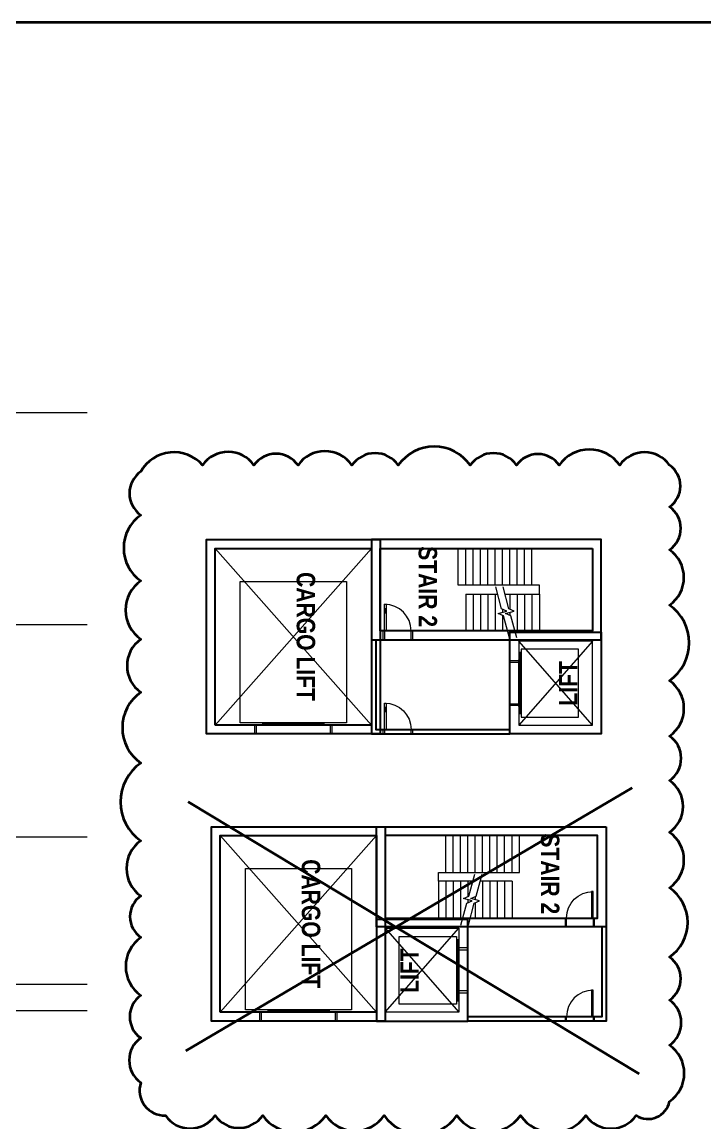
# Model space of a CAD drawing. Extents: x -14231 to 516634, y -267190 to 70805.
# Drawn here: x 399997 to 423174, y -50310 to -12938 of the extents above; entities that cross this region are included whole.
import ezdxf

# ---------------------------------------------------------------- set-up
doc = ezdxf.new("R2010")
doc.units = 0
doc.header["$LTSCALE"] = 8
doc.linetypes.add('IDA - Grid Line', pattern=[3500, 2000, -500, 500, -500])
doc.linetypes.add('Overhead', pattern=[992.1875, 595.3125, -396.875])
doc.layers.get('0').update_dxf_attribs({"color": 1, "linetype": 'CONTINUOUS'})
doc.layers.add('00-MEP Layout', color=7, linetype='CONTINUOUS')
doc.layers.add('CTCI', color=4, linetype='CONTINUOUS')
for name, color, linetype, lineweight in [('A-_ANOTGRID_E', 7, 'CONTINUOUS', 9), ('A-_DOOR----_E', 7, 'CONTINUOUS', 9), ('A-_ROOMNAME_A', 7, 'CONTINUOUS', 9), ('A-_STRC----_E', 7, 'CONTINUOUS', 9), ('A-_WALL----_E', 7, 'CONTINUOUS', 9)]:
    doc.layers.add(name, color=color, linetype=linetype, lineweight=lineweight)
doc.styles.add('Arial Narrow_B_1', font='ARIALNB.TTF', dxfattribs={"height": 625})

# ---------------------------------------------------------------- blocks, each defined once
blk = doc.blocks.new('1659_F10N-PROBE_A_XF10N_R25_rvt-1-PH1 LEVEL 3 - PROBE')
at = {"layer": 'A-_ANOTGRID_E', "color": 254, "linetype": 'IDA - Grid Line', "true_color": 0xd4d4d4}
for p, q in [((832357, 294432), (832357, 332853)), ((839557, 294432), (839557, 332853)), ((846757, 294432), (846757, 332853)), ((851757, 294432), (851757, 332853)), ((852657, 297607), (852657, 332853))]:
    blk.add_line(p, q, dxfattribs=at)
blk = doc.blocks.new('IDA - Lift - 2500W X 2850D - Lift Shaft PL-9846512-PH1 LEVEL B1 CARPARK')
at = {"layer": 'A-_DOOR----_E'}
for p, q in [((-735, 150), (-800, 150)), ((-800, 150), (-800, -150)), ((-735, -150), (-735, 150)), ((730, 150), (665, 150)), ((665, 150), (665, -150)), ((730, -150), (730, 150)), ((-1460, -150), (1390, -150)), ((-1460, -2650), (-1460, -150)), ((-1460, -2650), (1390, -150)), ((1390, -2650), (-1460, -150)), ((-1185, -230), (1115, -230)), ((-1185, -2180), (-1185, -230)), ((-1075, -180), (-35, -180)), ((-1075, -215), (-1075, -180)), ((-35, -215), (-1075, -215)), ((-35, -150), (-830, -150)), ((-830, -150), (-830, -160)), ((-830, -160), (-35, -160)), ((-800, -150), (-735, -150)), ((-35, -160), (-35, -150)), ((760, -150), (-35, -150)), ((-35, -150), (-35, -160)), ((-35, -160), (760, -160)), ((-35, -180), (-35, -215)), ((1005, -180), (-35, -180)), ((-35, -180), (-35, -215)), ((-35, -215), (1005, -215)), ((665, -150), (730, -150)), ((760, -160), (760, -150)), ((1005, -215), (1005, -180)), ((1115, -230), (1115, -2180)), ((1390, -150), (1390, -2650)), ((1115, -2180), (-1185, -2180)), ((1390, -2650), (-1460, -2650))]:
    blk.add_line(p, q, dxfattribs=at)
blk = doc.blocks.new('IDA - Lift - 5300W X 6000D - Lift Shaft GL-9846656-PH1 LEVEL B1 CARPARK')
at = {"layer": 'A-_DOOR----_E'}
for p, q in [((-1285, 150), (-1350, 150)), ((-1350, 150), (-1350, -150)), ((-1285, -150), (-1285, 150)), ((1280, 150), (1215, 150)), ((1215, 150), (1215, -150)), ((1280, -150), (1280, 150)), ((-2685, -150), (2615, -150)), ((-2685, -6150), (-2685, -150)), ((-2685, -6150), (2615, -150)), ((2615, -6150), (-2685, -150)), ((-1835, -230), (1765, -230)), ((-1835, -5030), (-1835, -230)), ((-35, -150), (-1380, -150)), ((-1380, -150), (-1380, -160)), ((-1380, -160), (-35, -160)), ((-1350, -150), (-1285, -150)), ((-1075, -180), (-35, -180)), ((-1075, -215), (-1075, -180)), ((-35, -215), (-1075, -215)), ((-35, -160), (-35, -150)), ((1310, -150), (-35, -150)), ((-35, -150), (-35, -160)), ((-35, -160), (1310, -160)), ((-35, -180), (-35, -215)), ((1005, -180), (-35, -180)), ((-35, -180), (-35, -215)), ((-35, -215), (1005, -215)), ((1005, -215), (1005, -180)), ((1215, -150), (1280, -150)), ((1310, -160), (1310, -150)), ((1765, -230), (1765, -5030)), ((2615, -150), (2615, -6150)), ((1765, -5030), (-1835, -5030)), ((2615, -6150), (-2685, -6150))]:
    blk.add_line(p, q, dxfattribs=at)
blk = doc.blocks.new('IDA - F - Single - Swing - VP - 1000L X 2200H - DOOR TYPE - FIRE RATING-9848701-PH1 LEVEL B1 CARPARK')
at = {"layer": 'A-_DOOR----_E'}
for p, q in [((-500, 150), (-450, 150)), ((-500, -150), (-500, 150)), ((-450, 150), (-450, -150)), ((450, 150), (500, 150)), ((450, -150), (450, 150)), ((500, 150), (500, -150)), ((-450, -150), (-500, -150)), ((400, -150), (450, -150)), ((400, -1050), (400, -150)), ((450, -150), (450, -1050)), ((500, -150), (450, -150)), ((400, -750), (450, -750)), ((400, -775), (450, -775)), ((400, -875), (450, -875)), ((400, -900), (450, -900)), ((450, -1050), (400, -1050)), ((425, -875), (425, -775))]:
    blk.add_line(p, q, dxfattribs=at)
blk.add_arc((450, -150), 900, 180, 270, dxfattribs=at)
blk.add_arc((450, -150), 900, 180, 270, dxfattribs=at)
blk = doc.blocks.new('IDA - F - Single - Swing - VP - 1000L X 2200H - DOOR TYPE - FIRE RATING-9849342-PH1 LEVEL B1 CARPARK')
at = {"layer": 'A-_DOOR----_E'}
for p, q in [((450, 975), (400, 975)), ((400, 975), (400, 75)), ((400, 825), (450, 825)), ((400, 800), (450, 800)), ((425, 800), (425, 700)), ((450, 75), (450, 975)), ((400, 700), (450, 700)), ((400, 675), (450, 675)), ((-450, 75), (-500, 75)), ((-500, 75), (-500, -75)), ((-450, -75), (-450, 75)), ((400, 75), (450, 75)), ((500, 75), (450, 75)), ((450, 75), (450, -75)), ((500, -75), (500, 75)), ((-500, -75), (-450, -75)), ((450, -75), (500, -75))]:
    blk.add_line(p, q, dxfattribs=at)
blk.add_arc((450, 75), 900, 90, 180, dxfattribs=at)
blk.add_arc((450, 75), 900, 90, 180, dxfattribs=at)
blk = doc.blocks.new('CORE 1')
for points in [[(-75000, -44741), (-71600, -44741), (-71600, -52541), (-75000, -52541)], [(-74700, -52241), (-71900, -52241), (-71900, -45041), (-74700, -45041)], [(-68400, -49441), (-71850, -49441), (-71850, -52541), (-68400, -52541)], [(-75000, -52241), (-68400, -52241), (-68400, -58141), (-75000, -58141)], [(-68700, -57841), (-74700, -57841), (-74700, -52541), (-68700, -52541)]]:
    blk.add_lwpolyline(points, close=True)
for points in [[(-71600, -44741), (-68400, -44741), (-68400, -49441)], [(-71600, -44891), (-68550, -44891), (-68550, -49441)]]:
    blk.add_lwpolyline(points)
at = {"layer": 'A-_STRC----_E', "linetype": 'Overhead'}
for p, q in [((-73450, -47691), (-74700, -47691)), ((-74700, -50191), (-74700, -47691)), ((-73450, -50191), (-73450, -47691)), ((-73450, -47941), (-74700, -47941)), ((-73450, -48191), (-74700, -48191)), ((-73450, -48441), (-74700, -48441)), ((-73450, -48691), (-74700, -48691)), ((-73450, -48941), (-74700, -48941)), ((-73450, -49191), (-74700, -49191)), ((-72646, -49408), (-73391, -49208)), ((-73150, -49273), (-73150, -50441)), ((-72485, -49290), (-72565, -49592)), ((-72404, -49473), (-72485, -49290)), ((-73450, -49441), (-74700, -49441)), ((-73450, -49691), (-74700, -49691)), ((-73150, -49441), (-72632, -49441)), ((-73150, -49691), (-71900, -49691)), ((-72565, -49592), (-72646, -49408)), ((-72525, -49441), (-72418, -49441)), ((-71659, -49673), (-72404, -49473)), ((-71900, -49608), (-71900, -50441)), ((-73450, -49941), (-74700, -49941)), ((-73150, -49941), (-71900, -49941)), ((-73450, -50191), (-74700, -50191)), ((-73450, -50441), (-73450, -50191)), ((-73150, -50441), (-73450, -50441)), ((-73150, -50191), (-71900, -50191)), ((-73150, -50441), (-71900, -50441))]:
    blk.add_line(p, q, dxfattribs=at)
at = {"layer": 'A-_STRC----_E'}
for p, q in [((-73150, -47941), (-71900, -47941)), ((-73150, -47941), (-73150, -48191)), ((-73150, -48191), (-73150, -48441)), ((-73150, -48191), (-71900, -48191)), ((-73150, -48441), (-73150, -48691)), ((-73150, -48441), (-71900, -48441)), ((-73150, -48691), (-73150, -48941)), ((-73150, -48691), (-71900, -48691)), ((-73150, -48941), (-73150, -49023)), ((-73150, -48941), (-71900, -48941)), ((-72646, -49158), (-73391, -48958)), ((-72565, -49342), (-72646, -49158)), ((-72632, -49191), (-72525, -49191)), ((-72485, -49040), (-72565, -49342)), ((-72404, -49223), (-72485, -49040)), ((-72418, -49191), (-71900, -49191)), ((-71659, -49423), (-72404, -49223))]:
    blk.add_line(p, q, dxfattribs=at)
at = {"layer": 'A-_WALL----_E'}
blk.add_line((-71900, -45041), (-73650, -45041), dxfattribs=at)
at = {"layer": 'A-_DOOR----_E', "lineweight": 9, "xscale": -1, "rotation": 270}
blk.add_blockref('IDA - F - Single - Swing - VP - 1000L X 2200H - DOOR TYPE - FIRE RATING-9848701-PH1 LEVEL B1 CARPARK', (-71750, -45641), dxfattribs=at)
at = {"layer": 'A-_DOOR----_E', "lineweight": 9}
for name, p, rotation in [('IDA - F - Single - Swing - VP - 1000L X 2200H - DOOR TYPE - FIRE RATING-9849342-PH1 LEVEL B1 CARPARK', (-68475, -45641), 90), ('IDA - Lift - 5300W X 6000D - Lift Shaft GL-9846656-PH1 LEVEL B1 CARPARK', (-68550, -55226), 270)]:
    blk.add_blockref(name, p, dxfattribs=dict(at, rotation=rotation))
blk.add_blockref('IDA - Lift - 2500W X 2850D - Lift Shaft PL-9846512-PH1 LEVEL B1 CARPARK', (-70090, -49591), dxfattribs=at)
at = {"layer": 'A-_ROOMNAME_A', "char_height": 625, "attachment_point": 1, "style": 'Arial Narrow_B_1'}
for s, insert, width in [('STAIR 2', (-74774, -46334), 3327), ('CARGO LIFT', (-73894, -54449), 5331.22)]:
    blk.add_mtext(s, dxfattribs=dict(at, insert=insert, width=width))
at = {"layer": 'A-_ROOMNAME_A', "insert": (-69361, -51732), "char_height": 625, "width": 1863.92, "attachment_point": 1, "rotation": 180, "style": 'Arial Narrow_B_1'}
blk.add_mtext('LIFT', dxfattribs=at)
blk = doc.blocks.new('A$C2f7a8b13')
for points in [[(-6600, 5600), (-3200, 5600), (-3200, 13400), (-6600, 13400)], [(-6300, 13100), (-3500, 13100), (-3500, 5900), (-6300, 5900)], [(0, 10300), (-3450, 10300), (-3450, 13400), (0, 13400)], [(-6600, 5900), (0, 5900), (0, 0), (-6600, 0)], [(-300, 300), (-6300, 300), (-6300, 5600), (-300, 5600)]]:
    blk.add_lwpolyline(points, close=True)
for points in [[(-3200, 5600), (0, 5600), (0, 10300)], [(-3200, 5750), (-150, 5750), (-150, 10300)]]:
    blk.add_lwpolyline(points)
at = {"layer": 'A-_STRC----_E', "linetype": 'Overhead'}
for p, q in [((-5050, 11300), (-5050, 11050)), ((-4750, 11300), (-5050, 11300)), ((-4750, 11300), (-3500, 11300)), ((-4750, 10133), (-4750, 11300)), ((-3500, 10467), (-3500, 11300)), ((-5050, 11050), (-6300, 11050)), ((-6300, 11050), (-6300, 8550)), ((-5050, 11050), (-5050, 8550)), ((-4750, 11050), (-3500, 11050)), ((-5050, 10800), (-6300, 10800)), ((-5050, 10550), (-6300, 10550)), ((-4750, 10800), (-3500, 10800)), ((-4750, 10550), (-3500, 10550)), ((-3259, 10532), (-4004, 10332)), ((-5050, 10300), (-6300, 10300)), ((-4246, 10268), (-4991, 10068)), ((-4750, 10300), (-4232, 10300)), ((-4165, 10451), (-4246, 10268)), ((-4085, 10149), (-4165, 10451)), ((-4125, 10300), (-4018, 10300)), ((-4004, 10332), (-4085, 10149)), ((-5050, 10050), (-6300, 10050)), ((-5050, 9800), (-6300, 9800)), ((-5050, 9550), (-6300, 9550)), ((-5050, 9300), (-6300, 9300)), ((-5050, 9050), (-6300, 9050)), ((-5050, 8800), (-6300, 8800)), ((-5050, 8550), (-6300, 8550))]:
    blk.add_line(p, q, dxfattribs=at)
at = {"layer": 'A-_STRC----_E'}
for p, q in [((-4165, 10201), (-4246, 10018)), ((-4085, 9899), (-4165, 10201)), ((-3259, 10282), (-4004, 10082)), ((-4246, 10018), (-4991, 9818)), ((-4750, 9800), (-4750, 9883)), ((-4750, 9550), (-4750, 9800)), ((-4750, 9800), (-3500, 9800)), ((-4232, 10050), (-4125, 10050)), ((-4004, 10082), (-4085, 9899)), ((-4018, 10050), (-3500, 10050)), ((-4750, 9300), (-4750, 9550)), ((-4750, 9550), (-3500, 9550)), ((-4750, 9050), (-4750, 9300)), ((-4750, 9300), (-3500, 9300)), ((-4750, 8800), (-4750, 9050)), ((-4750, 9050), (-3500, 9050)), ((-4750, 8800), (-3500, 8800))]:
    blk.add_line(p, q, dxfattribs=at)
at = {"layer": 'A-_WALL----_E'}
blk.add_line((-3500, 5900), (-5250, 5900), dxfattribs=at)
at = {"layer": 'A-_DOOR----_E', "lineweight": 9, "xscale": -1}
for name, p, rotation in [('IDA - Lift - 2500W X 2850D - Lift Shaft PL-9846512-PH1 LEVEL B1 CARPARK', (-1690, 10450), 180), ('IDA - F - Single - Swing - VP - 1000L X 2200H - DOOR TYPE - FIRE RATING-9849342-PH1 LEVEL B1 CARPARK', (-75, 6500), 90)]:
    blk.add_blockref(name, p, dxfattribs=dict(at, rotation=rotation))
at = {"layer": 'A-_DOOR----_E', "lineweight": 9, "rotation": 270}
for name, p in [('IDA - F - Single - Swing - VP - 1000L X 2200H - DOOR TYPE - FIRE RATING-9848701-PH1 LEVEL B1 CARPARK', (-3350, 6500)), ('IDA - Lift - 5300W X 6000D - Lift Shaft GL-9846656-PH1 LEVEL B1 CARPARK', (-150, 2915))]:
    blk.add_blockref(name, p, dxfattribs=at)
at = {"layer": 'A-_ROOMNAME_A', "insert": (-961, 12591), "char_height": 625, "width": 1863.92, "attachment_point": 7, "rotation": 180, "style": 'Arial Narrow_B_1'}
blk.add_mtext('LIFT', dxfattribs=at)
at = {"layer": 'A-_ROOMNAME_A', "char_height": 625, "style": 'Arial Narrow_B_1'}
for s, insert, width, attachment_point in [('STAIR 2', (-6374, 7194), 3327, 7), ('CARGO LIFT', (-5494, 3691), 5331.22, 1)]:
    blk.add_mtext(s, dxfattribs=dict(at, insert=insert, width=width, attachment_point=attachment_point))

msp = doc.modelspace()

# ---------------------------------------------------------------- linework, layer by layer
at = {"layer": '00-MEP Layout', "color": 30, "lineweight": 35, "true_color": 0xf26722}
msp.add_lwpolyline([(421972.8, -27982.5, 0.5205671), (420279.3, -27982.5, 0.5205671), (418226.7, -27982.5, 0.5205671), (416780.3, -27982.5, 0.5205671), (415207.8, -27982.5, 0.5205671), (412765.3, -27982.5, 0.5205671), (411191.2, -27982.5, 0.5205671), (409362.8, -27982.5, 0.5205671), (407867.8, -27982.5, 0.5205671), (406124.8, -27982.5, 0.5205671), (404027.3, -28199.6, 0.5205671), (404027.3, -29675.3, 0.5205671), (404027.3, -31906, 0.5205671), (404027.3, -33890.8, 0.5205671), (404027.3, -35688.3, 0.5205671), (404027.3, -38092.8, 0.5205671), (404027.3, -40730.9, 0.5205671), (404027.3, -42602.1, 0.5205671), (404027.3, -44010.9, 0.5205671), (404027.3, -45980.6, 0.5205671), (404027.3, -47425.3, 0.5205671), (404027.3, -48934.9, 0.5205671), (404862.7, -50056.7, 0.5205671), (406549.7, -50056.7, 0.5205671), (408164.3, -50056.7, 0.5205671), (410305.5, -50056.7, 0.5205671), (412290.4, -50056.7, 0.5205671), (414753.9, -50056.7, 0.5205671), (416910.5, -50056.7, 0.5205671), (419127.2, -50056.7, 0.5205671), (420835.7, -50056.7, 0.5205671), (421972.8, -49582, 0.5205671), (421972.8, -47667.9, 0.5205671), (421972.8, -46141.2, 0.5205671), (421972.8, -44681.3, 0.5205671), (421972.8, -42324, 0.5205671), (421972.8, -40445.3, 0.5205671), (421972.8, -38683.7, 0.5205671), (421972.8, -37176.4, 0.5205671), (421972.8, -35298.2, 0.5205671), (421972.8, -32729.9, 0.5205671), (421972.8, -30853.7, 0.5205671), (421972.8, -29393.3, 0.5205671)], format="xyb", close=True, dxfattribs=at)
at = {"layer": 'CTCI', "color": 30, "lineweight": 35, "true_color": 0xf26722}
for p, q in [((420705.2, -38934.7), (405560.3, -47855.6)), ((420941.9, -48645), (405639.1, -39408.4))]:
    msp.add_line(p, q, dxfattribs=at)
at = {"layer": 'CTCI', "color": 2, "lineweight": 35}
msp.add_lwpolyline([(516634.3, -12938), (516634.3, -178925.7), (358283.8, -178925.7), (358283.8, -12938)], close=True, dxfattribs=at)

# ---------------------------------------------------------------- block references
at = {"lineweight": 5, "rotation": 270}
msp.add_blockref('1659_F10N-PROBE_A_XF10N_R25_rvt-1-PH1 LEVEL 3 - PROBE', (69356.9, 806163.5), dxfattribs=at)
at = {"rotation": 270}
msp.add_blockref('CORE 1', (464566.4, -115252.2), dxfattribs=at)
at = {"layer": 'CTCI', "color": 30, "lineweight": 35, "true_color": 0xf26722, "rotation": 270}
msp.add_blockref('A$C2f7a8b13', (406253, -37104.3), dxfattribs=at)

doc.saveas('drawing.dxf')
